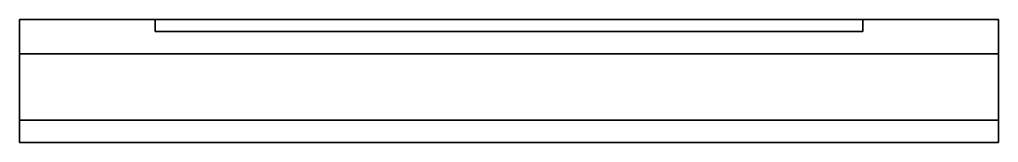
# Model space of a CAD drawing. Extents: x -2.42 to 2.42, y -0.58 to 0.03.
import ezdxf

# ---------------------------------------------------------------- set-up
doc = ezdxf.new("R2010")
doc.units = 0
doc.layers.add('RAMP2', color=2, linetype='CONTINUOUS')

msp = doc.modelspace()

# ---------------------------------------------------------------- linework, layer by layer
at = {"layer": 'RAMP2'}
for points in [[(-2.42, -0.14, 0.07), (-2.42, -0.58, 1.84), (-2.42, -0.47, 1.86), (-2.42, 0.03, 0.07)], [(2.42, 0.03, 0.07), (2.42, -0.14, 0.07), (-2.42, -0.14, 0.07), (-2.42, 0.03, 0.07)], [(-2.42, 0.03, 0.07), (-2.42, -0.47, 1.86), (2.42, -0.47, 1.86), (2.42, 0.03, 0.07)], [(-1.75, -0.03, 0.02), (-1.75, -0.03, 0.07), (-1.75, 0.03, 0.07), (-1.75, 0.03, 0.04)], [(1.75, 0.03, 0.04), (1.75, -0.03, 0.02), (-1.75, -0.03, 0.02), (-1.75, 0.03, 0.04)], [(-1.75, 0.03, 0.04), (-1.75, 0.03, 0.07), (1.75, 0.03, 0.07), (1.75, 0.03, 0.04)], [(1.75, 0.03, 0.07), (1.75, -0.03, 0.07), (1.75, -0.03, 0.02), (1.75, 0.03, 0.04)], [(2.42, -0.47, 1.86), (2.42, -0.58, 1.84), (2.42, -0.14, 0.07), (2.42, 0.03, 0.07)], [(1.75, -0.03, 0.02), (1.75, -0.03, 0.07), (-1.75, -0.03, 0.07), (-1.75, -0.03, 0.02)], [(2.42, -0.14, 0.07), (2.42, -0.58, 1.84), (-2.42, -0.58, 1.84), (-2.42, -0.14, 0.07)], [(-2.42, -0.47, 1.86), (-2.42, -0.58, 1.84), (2.42, -0.58, 1.84), (2.42, -0.47, 1.86)]]:
    msp.add_3dface(points, dxfattribs=at)

doc.saveas('drawing.dxf')
